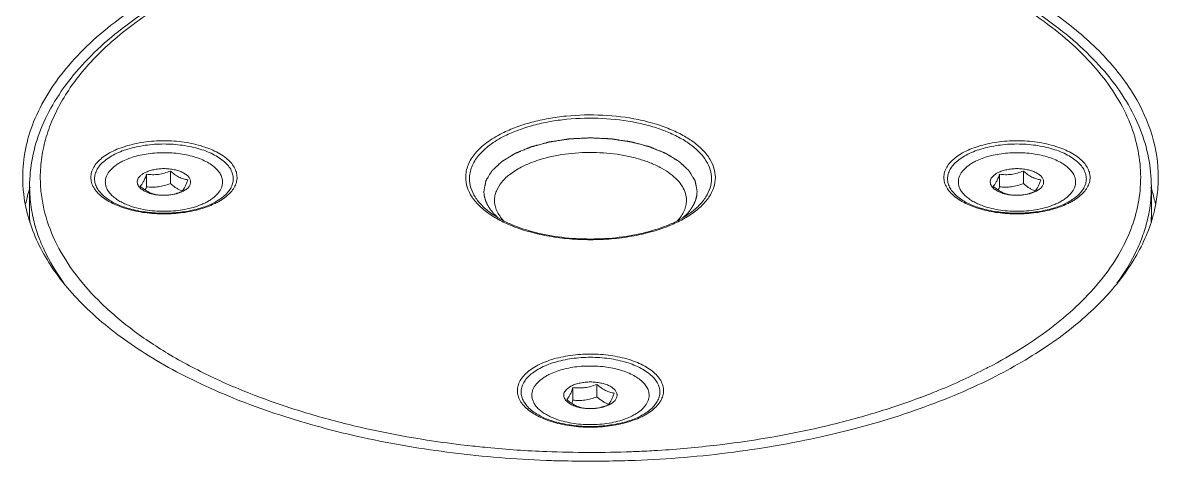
# Model space of a CAD drawing. Header units: millimetres. Extents: x 0 to 9253, y 0 to 2730.
# Drawn here: x 1904.1 to 2010.6, y 2312.2 to 2353.3 of the extents above; entities that cross this region are included whole.
import ezdxf

# ---------------------------------------------------------------- set-up
doc = ezdxf.new("R2010")
doc.units = ezdxf.units.MM
doc.layers.get('0').update_dxf_attribs({"lineweight": 13})

# ---------------------------------------------------------------- blocks, each defined once
blk = doc.blocks.new('A$C73496000')
for p, q in [((-29.5, -1.01), (-29.5, -2.18)), ((-27.26, -0.71), (-27.26, -1.88)), ((-33.17, -3.3), (-33.17, -3.3)), ((-22.55, -3.3), (-22.55, -3.3))]:
    blk.add_line(p, q)
for centre, radius, start, end in [((-27.89, 1.66), 4.64, 262.37, 262.9692), ((-27.89, 1.72), 4.7, 262.969, 263.5057), ((-27.87, 1.91), 4.89, 263.5341, 267.8225), ((-27.86, 1.99), 4.97, 267.8168, 269.1968), ((-27.86, 2), 4.98, 269.1913, 273.3539), ((-27.25, -0.3), 2.58, 293.6648, 296.55), ((-25.31, -0.18), 2.53, 249.5481, 249.753), ((-25.31, -0.18), 2.53, 249.7532, 250.4657), ((-27.01, -1.79), 1.16, 318.1032, 318.6973), ((-30.14, 1.48), 5.8, 237.4381, 240.9419), ((-25.52, 1.38), 5.69, 298.8557, 302.5952)]:
    blk.add_arc(centre, radius, start, end)
for points, knots in [([(-33.27, -3.41), (-33.45, -3.29), (-33.8, -3.04), (-34.22, -2.61), (-34.53, -2.15), (-34.7, -1.67), (-34.74, -1.18), (-34.63, -0.69), (-34.39, -0.21), (-34.02, 0.23), (-33.54, 0.64), (-32.95, 1.02), (-32.26, 1.35), (-31.2, 1.73), (-29.72, 2.05), (-28.49, 2.13), (-27.86, 2.13)], [0, 0, 0, 0, 0.060741, 0.115522, 0.165007, 0.210569, 0.254278, 0.298617, 0.345922, 0.397933, 0.45565, 0.519432, 0.589136, 0.664247, 0.827173, 1, 1, 1, 1]), ([(-33.17, -3.3), (-33.34, -3.19), (-33.63, -2.95), (-33.99, -2.54), (-34.24, -2.11), (-34.37, -1.66), (-34.37, -1.2), (-34.24, -0.75), (-34, -0.31), (-33.64, 0.09), (-33.17, 0.47), (-32.39, 0.95), (-31.2, 1.41), (-29.59, 1.75), (-28.45, 1.83), (-27.86, 1.83)], [0, 0, 0, 0, 0.05874, 0.111788, 0.159975, 0.204822, 0.248462, 0.293292, 0.341448, 0.394456, 0.453152, 0.517791, 0.66362, 0.827059, 1, 1, 1, 1]), ([(-27.86, 2.13), (-27.23, 2.13), (-26, 2.05), (-24.53, 1.73), (-23.47, 1.35), (-22.78, 1.02), (-22.19, 0.64), (-21.7, 0.23), (-21.33, -0.21), (-21.09, -0.69), (-20.99, -1.18), (-21.02, -1.67), (-21.2, -2.15), (-21.5, -2.61), (-21.93, -3.04), (-22.27, -3.29), (-22.46, -3.41)], [0, 0, 0, 0, 0.172833, 0.335756, 0.410866, 0.480569, 0.544349, 0.602064, 0.654073, 0.701376, 0.745714, 0.789424, 0.834986, 0.884474, 0.939256, 1, 1, 1, 1]), ([(-27.86, 1.83), (-27.28, 1.83), (-26.13, 1.75), (-24.53, 1.41), (-23.34, 0.95), (-22.56, 0.47), (-22.09, 0.09), (-21.73, -0.31), (-21.48, -0.75), (-21.35, -1.2), (-21.35, -1.66), (-21.48, -2.11), (-21.73, -2.54), (-22.09, -2.95), (-22.39, -3.19), (-22.55, -3.3)], [0, 0, 0, 0, 0.172947, 0.336385, 0.482211, 0.546848, 0.605542, 0.658548, 0.706702, 0.751531, 0.795171, 0.840019, 0.888207, 0.941257, 1, 1, 1, 1]), ([(-33.36, -1.73), (-33.36, -1.64), (-33.34, -1.46), (-33.26, -1.19), (-33.13, -0.92), (-32.87, -0.57), (-32.52, -0.26), (-32.11, 0.02), (-31.88, 0.15), (-31.75, 0.21)], [0, 0, 0, 0, 0.102118, 0.207106, 0.317503, 0.435314, 0.697705, 0.843973, 1, 1, 1, 1]), ([(-22.36, -1.73), (-22.36, -1.66), (-22.37, -1.53), (-22.43, -1.25), (-22.59, -0.91), (-22.89, -0.53), (-23.3, -0.18), (-23.8, 0.14), (-24.39, 0.41), (-25.05, 0.64), (-25.77, 0.82), (-26.53, 0.95), (-27.33, 1.01), (-28.13, 1.02), (-28.93, 0.98), (-29.71, 0.87), (-30.45, 0.71), (-31.13, 0.49), (-31.55, 0.31), (-31.75, 0.21)], [0, 0, 0, 0, 0.019029, 0.038363, 0.07896, 0.123687, 0.173594, 0.229061, 0.289952, 0.355752, 0.425673, 0.49873, 0.573805, 0.6497, 0.725184, 0.799045, 0.870125, 0.937404, 1, 1, 1, 1]), ([(-30.19, -2.19), (-30.23, -2.14), (-30.3, -2.03), (-30.36, -1.84), (-30.37, -1.66), (-30.32, -1.47), (-30.21, -1.29), (-30.06, -1.13), (-29.86, -0.98), (-29.71, -0.89), (-29.63, -0.85)], [0, 0, 0, 0, 0.119822, 0.23012, 0.336539, 0.44566, 0.563395, 0.693858, 0.839295, 1, 1, 1, 1]), ([(-30.09, -2.13), (-30.04, -2.08), (-29.93, -1.95), (-29.78, -1.7), (-29.63, -1.38), (-29.54, -1.14), (-29.5, -1.01)], [0, 0, 0, 0, 0.172251, 0.394484, 0.674182, 1, 1, 1, 1]), ([(-29.63, -0.85), (-29.51, -0.79), (-29.24, -0.68), (-28.81, -0.57), (-28.35, -0.5), (-27.86, -0.47), (-27.38, -0.5), (-26.91, -0.57), (-26.48, -0.68), (-26.1, -0.83), (-25.79, -1.02), (-25.55, -1.23), (-25.42, -1.44), (-25.37, -1.61), (-25.36, -1.73), (-25.37, -1.86), (-25.42, -2.02), (-25.55, -2.23), (-25.79, -2.45), (-25.99, -2.56), (-26.09, -2.62)], [0, 0, 0, 0, 0.067708, 0.141686, 0.220117, 0.300861, 0.381603, 0.460036, 0.53401, 0.601719, 0.661917, 0.714225, 0.759575, 0.780504, 0.80086, 0.821216, 0.842144, 0.887493, 0.939804, 1, 1, 1, 1]), ([(-29.5, -1.01), (-29.31, -1.03), (-28.94, -1.06), (-28.37, -1.03), (-27.81, -0.91), (-27.45, -0.78), (-27.26, -0.71)], [0, 0, 0, 0, 0.24298, 0.491111, 0.744094, 1, 1, 1, 1]), ([(-27.26, -0.71), (-27.14, -0.82), (-26.88, -1.03), (-26.53, -1.24), (-26.25, -1.37), (-25.98, -1.46), (-25.77, -1.51), (-25.63, -1.53)], [0, 0, 0, 0, 0.276541, 0.536549, 0.659077, 0.776703, 1, 1, 1, 1]), ([(-31.19, -3.92), (-31.35, -3.86), (-31.66, -3.73), (-32.09, -3.5), (-32.47, -3.24), (-32.79, -2.97), (-33.04, -2.68), (-33.22, -2.37), (-33.34, -2.05), (-33.36, -1.84), (-33.36, -1.73)], [0, 0, 0, 0, 0.160213, 0.309991, 0.448756, 0.576423, 0.69356, 0.801536, 0.90263, 1, 1, 1, 1]), ([(-28.46, -2.94), (-28.6, -2.92), (-28.8, -2.88), (-29.07, -2.78), (-29.36, -2.66), (-29.7, -2.44), (-29.96, -2.24), (-30.09, -2.13)], [0, 0, 0, 0, 0.223297, 0.340923, 0.463451, 0.723459, 1, 1, 1, 1]), ([(-29.5, -2.18), (-29.31, -2.2), (-28.94, -2.23), (-28.37, -2.2), (-27.81, -2.07), (-27.45, -1.95), (-27.26, -1.88)], [0, 0, 0, 0, 0.242978, 0.49111, 0.744097, 1, 1, 1, 1]), ([(-27.26, -1.88), (-27.18, -1.95), (-27.01, -2.09), (-26.74, -2.28), (-26.47, -2.44), (-26.28, -2.52), (-26.19, -2.55)], [0, 0, 0, 0, 0.265636, 0.522345, 0.767559, 1, 1, 1, 1]), ([(-25.63, -1.53), (-25.67, -1.64), (-25.75, -1.85), (-25.87, -2.14), (-26, -2.37), (-26.09, -2.5), (-26.14, -2.55)], [0, 0, 0, 0, 0.309873, 0.584886, 0.81492, 1, 1, 1, 1]), ([(-23.97, -3.68), (-23.85, -3.61), (-23.62, -3.49), (-23.2, -3.21), (-22.85, -2.89), (-22.6, -2.54), (-22.46, -2.28), (-22.38, -2.01), (-22.36, -1.82), (-22.36, -1.73)], [0, 0, 0, 0, 0.156027, 0.302295, 0.564686, 0.682497, 0.792894, 0.897882, 1, 1, 1, 1]), ([(-28.51, -2.94), (-28.69, -2.92), (-29.04, -2.85), (-29.45, -2.71), (-29.73, -2.57), (-29.96, -2.42), (-30.11, -2.29), (-30.19, -2.19)], [0, 0, 0, 0, 0.293828, 0.562902, 0.685624, 0.79951, 1, 1, 1, 1]), ([(-29.61, -2.49), (-29.6, -2.47), (-29.56, -2.36), (-29.52, -2.26), (-29.5, -2.18)], [0, 0, 0, 0, 0.241654, 1, 1, 1, 1]), ([(-26.23, -2.64), (-26.41, -2.71), (-26.78, -2.84), (-27.34, -2.96), (-27.91, -2.99), (-28.28, -2.97), (-28.46, -2.94)], [0, 0, 0, 0, 0.255906, 0.508889, 0.75702, 1, 1, 1, 1]), ([(-26.21, -2.67), (-26.31, -2.71), (-26.52, -2.79), (-26.97, -2.91), (-27.33, -2.96), (-27.57, -2.97)], [0, 0, 0, 0, 0.230379, 0.476336, 1, 1, 1, 1]), ([(-26.15, -2.56), (-26.16, -2.57), (-26.18, -2.6), (-26.21, -2.63), (-26.23, -2.64)], [0, 0, 0, 0, 0.261846, 1, 1, 1, 1]), ([(-33.17, -3.3), (-32.86, -3.53), (-32.11, -3.92), (-30.84, -4.34), (-29.4, -4.6), (-28.38, -4.66), (-27.86, -4.66)], [0, 0, 0, 0, 0.208445, 0.451639, 0.719441, 1, 1, 1, 1]), ([(-31.32, -4.26), (-31.47, -4.22), (-32.03, -4.04), (-32.58, -3.8), (-32.96, -3.59)], [0, 0, 0, 0, 0.265035, 1, 1, 1, 1]), ([(-24.54, -3.92), (-24.78, -4.02), (-25.3, -4.18), (-26.12, -4.35), (-26.98, -4.46), (-27.86, -4.49), (-28.75, -4.46), (-29.61, -4.35), (-30.42, -4.18), (-30.94, -4.02), (-31.19, -3.92)], [0, 0, 0, 0, 0.11643, 0.240073, 0.368753, 0.500006, 0.63126, 0.759938, 0.883585, 1, 1, 1, 1]), ([(-27.86, -4.66), (-27.34, -4.66), (-26.33, -4.6), (-24.88, -4.34), (-23.61, -3.92), (-22.87, -3.53), (-22.55, -3.3)], [0, 0, 0, 0, 0.280551, 0.548349, 0.791545, 1, 1, 1, 1]), ([(-23.97, -3.68), (-24.02, -3.7), (-24.2, -3.79), (-24.39, -3.87), (-24.54, -3.92)], [0, 0, 0, 0, 0.242789, 1, 1, 1, 1]), ([(-22.78, -3.6), (-22.9, -3.67), (-23.42, -3.93), (-23.98, -4.13), (-24.41, -4.26)], [0, 0, 0, 0, 0.234823, 1, 1, 1, 1]), ([(-27.86, -4.73), (-28.46, -4.73), (-29.63, -4.65), (-30.77, -4.42), (-31.32, -4.26)], [0, 0, 0, 0, 0.5132, 1, 1, 1, 1]), ([(-24.41, -4.26), (-24.95, -4.42), (-26.1, -4.65), (-27.26, -4.73), (-27.86, -4.73)], [0, 0, 0, 0, 0.486811, 1, 1, 1, 1])]:
    blk.add_open_spline(points, degree=3, knots=knots)

msp = doc.modelspace()

# ---------------------------------------------------------------- linework, layer by layer
for p, q in [((1904.7, 2335.18), (1904.7, 2337.95)), ((2009.9, 2335.18), (2009.9, 2337.95)), ((1904.98, 2335.26), (1904.98, 2335.24)), ((1904.98, 2335.26), (1904.98, 2335.24)), ((1948.03, 2335.41), (1948.03, 2335.41)), ((1966.57, 2335.41), (1966.57, 2335.41)), ((1945.77, 2313.67), (1945.8, 2313.67)), ((1945.77, 2313.67), (1945.8, 2313.67)), ((1968.81, 2313.67), (1968.84, 2313.67)), ((1968.81, 2313.67), (1968.83, 2313.67)), ((1953.18, 2313.1), (1953.2, 2313.1)), ((1953.18, 2313.1), (1953.2, 2313.1)), ((1960.09, 2312.23), (1960.2, 2312.23)), ((1960.09, 2312.23), (1960.2, 2312.23))]:
    msp.add_line(p, q)
for centre, radius, start, end in [((1917.41, 2338.82), 13.36, 179.9988, 185.9865), ((1997.16, 2338.82), 13.39, 354.012, 359.9839), ((1918.78, 2333.32), 14.76, 161.8907, 163.4432), ((1995.83, 2333.33), 14.76, 16.554, 18.1064), ((1918.26, 2333.47), 14.22, 163.4253, 168.4217), ((1996.34, 2333.47), 14.23, 11.5833, 16.5717), ((1918.68, 2339.08), 14.66, 195.5261, 197.5804), ((1918.6, 2335.18), 13.9, 180.0009, 182.4869), ((1917.86, 2335.18), 13.16, 180.0006, 182.3524), ((1953.07, 2343.01), 9.26, 236.4017, 238.5842), ((1961.61, 2342.89), 9.12, 301.4477, 303.6128), ((1996.01, 2335.18), 13.9, 357.4865, 359.9991), ((1996.74, 2335.18), 13.16, 357.6216, 359.9994), ((1995.99, 2339.06), 14.59, 342.4176, 344.4818), ((1955.13, 2347.09), 13.84, 247.6525, 248.3234), ((1959.48, 2347.08), 13.83, 291.6767, 292.3849), ((1971.87, 2364.45), 49.04, 297.4582, 297.6338), ((1949.02, 2378.64), 64.58, 249.4282, 249.6341), ((1965.59, 2378.64), 64.57, 290.3656, 290.5727), ((1957.29, 2417.93), 105.74, 267.7468, 268.4989), ((1957.3, 2416.06), 103.04, 267.7161, 272.1436), ((1957.3, 2418.6), 106.4, 268.5004, 271.502), ((1957.31, 2418.32), 106.13, 271.5596, 272.2495), ((1957.32, 2415.55), 102.53, 272.1449, 272.2962)]:
    msp.add_arc(centre, radius, start, end)
for points, knots in [([(2010.55, 2338.82), (2010.55, 2340.13), (2010.14, 2342.86), (2008.33, 2346.76), (2005.43, 2350.44), (2001.5, 2353.83), (1996.65, 2356.89), (1990.97, 2359.57), (1984.57, 2361.8), (1975.09, 2364.16), (1962.42, 2365.69), (1947.1, 2365.33), (1934.72, 2363.19), (1925.69, 2360.36), (1921.57, 2358.61), (1919.65, 2357.64)], [0, 0, 0, 0, 0.038279, 0.078893, 0.123639, 0.173569, 0.229059, 0.289975, 0.355805, 0.425756, 0.573842, 0.725184, 0.870064, 0.937388, 1, 1, 1, 1]), ([(1904.7, 2337.95), (1904.7, 2338.86), (1904.88, 2340.69), (1905.69, 2343.39), (1907.01, 2346), (1908.81, 2348.51), (1911.07, 2350.89), (1913.76, 2353.13), (1916.85, 2355.21), (1920.33, 2357.13), (1924.15, 2358.86), (1928.28, 2360.39), (1932.69, 2361.71), (1938.95, 2363.19), (1947.18, 2364.42), (1957.3, 2364.92), (1967.42, 2364.42), (1975.65, 2363.19), (1981.92, 2361.71), (1986.32, 2360.39), (1990.46, 2358.86), (1994.28, 2357.13), (1997.75, 2355.21), (2000.85, 2353.13), (2003.54, 2350.89), (2005.8, 2348.51), (2007.6, 2346), (2008.92, 2343.39), (2009.72, 2340.69), (2009.9, 2338.86), (2009.9, 2337.95)], [0, 0, 0, 0, 0.021228, 0.042929, 0.06556, 0.089483, 0.114981, 0.142238, 0.171342, 0.202302, 0.235059, 0.269494, 0.305447, 0.342716, 0.420232, 0.500001, 0.579769, 0.657286, 0.694554, 0.730506, 0.764942, 0.797699, 0.828659, 0.857763, 0.885019, 0.910517, 0.93444, 0.957071, 0.978772, 1, 1, 1, 1]), ([(2008.9, 2338.82), (2008.9, 2339.66), (2008.73, 2341.38), (2007.97, 2343.92), (2006.71, 2346.4), (2004.98, 2348.79), (2002.79, 2351.08), (2000.18, 2353.25), (1997.15, 2355.27), (1993.12, 2357.48), (1987.93, 2359.69), (1981.53, 2361.7), (1974.61, 2363.22), (1967.32, 2364.22), (1959.82, 2364.68), (1952.27, 2364.59), (1944.82, 2363.94), (1937.64, 2362.77), (1930.88, 2361.08), (1924.68, 2358.92), (1919.17, 2356.33), (1914.47, 2353.37), (1911.22, 2350.55), (1909.15, 2348.16), (1907.91, 2346.36), (1906.93, 2344.51), (1906.22, 2342.63), (1905.8, 2340.73), (1905.7, 2339.45), (1905.7, 2338.82)], [0, 0, 0, 0, 0.020339, 0.04125, 0.063239, 0.086706, 0.111927, 0.139067, 0.16819, 0.199281, 0.249399, 0.303258, 0.360168, 0.4193, 0.479734, 0.540496, 0.600602, 0.659093, 0.715072, 0.767752, 0.816502, 0.860908, 0.900864, 0.919271, 0.936722, 0.953341, 0.96929, 0.984767, 1, 1, 1, 1]), ([(1919.65, 2357.64), (1917.34, 2356.49), (1914.09, 2354.56), (1910.35, 2351.47), (1907.45, 2348.43), (1905.31, 2345.05), (1904.23, 2341.47), (1904.05, 2339.69), (1904.05, 2338.82)], [0, 0, 0, 0, 0.302139, 0.438492, 0.56516, 0.79278, 0.897825, 1, 1, 1, 1]), ([(1945.6, 2338.82), (1945.6, 2339.01), (1945.63, 2339.4), (1945.87, 2340.19), (1946.34, 2340.93), (1946.98, 2341.6), (1947.58, 2342.09), (1948.26, 2342.55), (1949.18, 2343.05), (1950.35, 2343.55), (1951.81, 2344.01), (1953.38, 2344.35), (1955.6, 2344.66), (1958.43, 2344.72), (1961.21, 2344.39), (1963.3, 2343.87), (1964.7, 2343.38), (1965.95, 2342.79), (1967.02, 2342.12), (1967.88, 2341.37), (1968.52, 2340.56), (1968.92, 2339.7), (1969.01, 2339.11), (1969.01, 2338.82)], [0, 0, 0, 0, 0.020341, 0.041273, 0.086613, 0.111848, 0.139001, 0.168139, 0.199245, 0.249388, 0.303274, 0.360213, 0.419374, 0.540548, 0.659116, 0.715123, 0.767829, 0.816603, 0.861033, 0.901009, 0.936832, 0.969357, 1, 1, 1, 1]), ([(1945.95, 2338.69), (1945.95, 2338.88), (1945.99, 2339.25), (1946.22, 2340.02), (1946.67, 2340.74), (1947.29, 2341.39), (1947.87, 2341.86), (1948.53, 2342.31), (1949.42, 2342.8), (1950.56, 2343.28), (1951.97, 2343.72), (1953.49, 2344.06), (1955.65, 2344.35), (1958.39, 2344.42), (1961.09, 2344.09), (1963.12, 2343.59), (1964.48, 2343.11), (1965.69, 2342.54), (1966.73, 2341.89), (1967.56, 2341.17), (1968.18, 2340.38), (1968.57, 2339.55), (1968.66, 2338.97), (1968.66, 2338.69)], [0, 0, 0, 0, 0.020342, 0.041274, 0.086613, 0.111848, 0.139001, 0.16814, 0.199245, 0.249389, 0.303275, 0.360213, 0.419375, 0.540548, 0.659116, 0.715123, 0.767829, 0.816603, 0.861033, 0.901009, 0.936832, 0.969357, 1, 1, 1, 1]), ([(1947.3, 2337.52), (1947.31, 2337.56), (1947.33, 2337.64), (1947.35, 2337.76), (1947.37, 2337.88), (1947.39, 2337.98), (1947.41, 2338.06), (1947.42, 2338.12), (1947.43, 2338.18), (1947.45, 2338.25), (1947.45, 2338.3), (1947.46, 2338.34), (1947.47, 2338.37), (1947.47, 2338.4), (1947.48, 2338.42), (1947.48, 2338.44), (1947.49, 2338.46), (1947.49, 2338.47), (1947.49, 2338.47), (1947.49, 2338.48), (1947.49, 2338.48), (1947.49, 2338.49), (1947.49, 2338.49), (1947.49, 2338.49), (1947.5, 2338.49), (1947.5, 2338.5), (1947.5, 2338.5), (1947.51, 2338.51), (1947.51, 2338.52), (1947.52, 2338.53), (1947.53, 2338.55), (1947.55, 2338.58), (1947.56, 2338.6), (1947.58, 2338.63), (1947.6, 2338.67), (1947.63, 2338.72), (1947.67, 2338.78), (1947.72, 2338.86), (1947.77, 2338.95), (1947.83, 2339.05), (1947.88, 2339.13), (1947.92, 2339.19), (1947.95, 2339.24), (1947.97, 2339.28), (1947.99, 2339.31), (1948, 2339.33), (1948.02, 2339.36), (1948.03, 2339.38), (1948.04, 2339.39), (1948.04, 2339.4), (1948.05, 2339.41), (1948.05, 2339.41), (1948.05, 2339.42), (1948.06, 2339.42), (1948.06, 2339.42), (1948.06, 2339.42), (1948.06, 2339.43), (1948.07, 2339.43), (1948.07, 2339.44), (1948.08, 2339.44), (1948.09, 2339.45), (1948.1, 2339.46), (1948.12, 2339.48), (1948.14, 2339.5), (1948.17, 2339.53), (1948.2, 2339.56), (1948.24, 2339.59), (1948.29, 2339.64), (1948.34, 2339.69), (1948.42, 2339.76), (1948.51, 2339.85), (1948.61, 2339.94), (1948.69, 2340.01), (1948.74, 2340.07), (1948.79, 2340.11), (1948.83, 2340.15), (1948.86, 2340.18), (1948.89, 2340.2), (1948.91, 2340.23), (1948.93, 2340.24), (1948.94, 2340.25), (1948.95, 2340.26), (1948.96, 2340.27), (1948.96, 2340.28), (1948.97, 2340.28), (1948.97, 2340.28), (1948.97, 2340.28), (1948.98, 2340.29), (1948.98, 2340.29), (1948.98, 2340.29), (1948.99, 2340.3), (1949, 2340.3), (1949.02, 2340.31), (1949.03, 2340.32), (1949.06, 2340.34), (1949.09, 2340.36), (1949.13, 2340.38), (1949.17, 2340.4), (1949.22, 2340.44), (1949.29, 2340.48), (1949.37, 2340.52), (1949.47, 2340.59), (1949.6, 2340.67), (1949.73, 2340.75), (1949.84, 2340.81), (1949.92, 2340.86), (1949.98, 2340.9), (1950.03, 2340.93), (1950.07, 2340.96), (1950.11, 2340.98), (1950.15, 2341), (1950.17, 2341.02), (1950.19, 2341.03), (1950.2, 2341.03), (1950.21, 2341.04), (1950.22, 2341.05), (1950.23, 2341.05), (1950.23, 2341.05), (1950.23, 2341.05), (1950.23, 2341.05), (1950.24, 2341.06), (1950.24, 2341.06), (1950.25, 2341.06), (1950.27, 2341.07), (1950.28, 2341.07), (1950.3, 2341.08), (1950.33, 2341.09), (1950.37, 2341.11), (1950.42, 2341.13), (1950.47, 2341.15), (1950.53, 2341.17), (1950.61, 2341.21), (1950.7, 2341.25), (1950.83, 2341.3), (1950.99, 2341.36), (1951.14, 2341.43), (1951.27, 2341.48), (1951.36, 2341.52), (1951.44, 2341.55), (1951.5, 2341.57), (1951.55, 2341.59), (1951.6, 2341.61), (1951.64, 2341.63), (1951.67, 2341.64), (1951.69, 2341.65), (1951.7, 2341.66), (1951.72, 2341.66), (1951.73, 2341.67), (1951.73, 2341.67), (1951.74, 2341.67), (1951.74, 2341.67), (1951.74, 2341.67), (1951.75, 2341.67), (1951.75, 2341.68), (1951.77, 2341.68), (1951.78, 2341.68), (1951.8, 2341.69), (1951.82, 2341.69), (1951.86, 2341.7), (1951.9, 2341.71), (1951.95, 2341.73), (1952.01, 2341.74), (1952.08, 2341.76), (1952.17, 2341.79), (1952.28, 2341.82), (1952.42, 2341.85), (1952.6, 2341.9), (1952.78, 2341.95), (1952.92, 2341.99), (1953.03, 2342.02), (1953.12, 2342.04), (1953.19, 2342.06), (1953.24, 2342.08), (1953.3, 2342.09), (1953.34, 2342.1), (1953.38, 2342.11), (1953.4, 2342.12), (1953.42, 2342.12), (1953.43, 2342.13), (1953.44, 2342.13), (1953.45, 2342.13), (1953.46, 2342.13), (1953.46, 2342.13), (1953.46, 2342.13), (1953.47, 2342.13), (1953.48, 2342.14), (1953.49, 2342.14), (1953.5, 2342.14), (1953.52, 2342.14), (1953.55, 2342.15), (1953.59, 2342.15), (1953.63, 2342.16), (1953.69, 2342.17), (1953.75, 2342.18), (1953.83, 2342.19), (1953.93, 2342.2), (1954.04, 2342.22), (1954.2, 2342.25), (1954.39, 2342.28), (1954.59, 2342.31), (1954.74, 2342.33), (1954.86, 2342.35), (1954.96, 2342.36), (1955.03, 2342.37), (1955.09, 2342.38), (1955.15, 2342.39), (1955.2, 2342.4), (1955.24, 2342.4), (1955.26, 2342.41), (1955.28, 2342.41), (1955.3, 2342.41), (1955.31, 2342.42), (1955.32, 2342.42), (1955.33, 2342.42), (1955.33, 2342.42), (1955.34, 2342.42), (1955.36, 2342.42), (1955.37, 2342.42), (1955.39, 2342.42), (1955.42, 2342.42), (1955.46, 2342.42), (1955.51, 2342.43), (1955.57, 2342.43), (1955.63, 2342.43), (1955.72, 2342.44), (1955.82, 2342.44), (1955.94, 2342.45), (1956.11, 2342.46), (1956.31, 2342.47), (1956.52, 2342.48), (1956.68, 2342.49), (1956.81, 2342.49), (1956.93, 2342.5), (1957.03, 2342.5), (1957.12, 2342.51), (1957.17, 2342.51), (1957.21, 2342.51), (1957.24, 2342.51), (1957.27, 2342.51), (1957.28, 2342.52), (1957.29, 2342.52), (1957.3, 2342.52), (1957.31, 2342.52), (1957.32, 2342.52), (1957.34, 2342.51), (1957.36, 2342.51), (1957.39, 2342.51), (1957.43, 2342.51), (1957.48, 2342.51), (1957.57, 2342.5), (1957.67, 2342.5), (1957.79, 2342.49), (1957.91, 2342.49), (1958.07, 2342.48), (1958.27, 2342.47), (1958.48, 2342.46), (1958.64, 2342.45), (1958.76, 2342.45), (1958.86, 2342.44), (1958.94, 2342.44), (1959, 2342.43), (1959.06, 2342.43), (1959.11, 2342.43), (1959.15, 2342.43), (1959.18, 2342.42), (1959.21, 2342.42), (1959.23, 2342.42), (1959.24, 2342.42), (1959.24, 2342.42), (1959.25, 2342.42), (1959.26, 2342.42), (1959.28, 2342.42), (1959.3, 2342.41), (1959.33, 2342.41), (1959.37, 2342.4), (1959.42, 2342.4), (1959.48, 2342.39), (1959.54, 2342.38), (1959.61, 2342.37), (1959.71, 2342.35), (1959.83, 2342.33), (1959.98, 2342.31), (1960.18, 2342.28), (1960.37, 2342.25), (1960.53, 2342.23), (1960.65, 2342.21), (1960.74, 2342.2), (1960.82, 2342.18), (1960.88, 2342.17), (1960.94, 2342.17), (1960.99, 2342.16), (1961.03, 2342.15), (1961.05, 2342.15), (1961.07, 2342.15), (1961.08, 2342.14), (1961.1, 2342.14), (1961.1, 2342.14), (1961.11, 2342.14), (1961.11, 2342.14), (1961.12, 2342.14), (1961.12, 2342.14), (1961.13, 2342.14), (1961.14, 2342.13), (1961.15, 2342.13), (1961.17, 2342.12), (1961.19, 2342.12), (1961.23, 2342.11), (1961.27, 2342.1), (1961.33, 2342.08), (1961.38, 2342.07), (1961.45, 2342.05), (1961.54, 2342.02), (1961.65, 2342), (1961.8, 2341.96), (1961.97, 2341.91), (1962.15, 2341.86), (1962.3, 2341.82), (1962.41, 2341.8), (1962.5, 2341.77), (1962.57, 2341.75), (1962.62, 2341.74), (1962.67, 2341.72), (1962.72, 2341.71), (1962.76, 2341.7), (1962.78, 2341.7), (1962.8, 2341.69), (1962.81, 2341.69), (1962.82, 2341.69), (1962.83, 2341.68), (1962.83, 2341.68), (1962.84, 2341.68), (1962.84, 2341.68), (1962.84, 2341.68), (1962.85, 2341.68), (1962.86, 2341.67), (1962.87, 2341.67), (1962.89, 2341.66), (1962.91, 2341.65), (1962.94, 2341.64), (1962.98, 2341.62), (1963.03, 2341.6), (1963.08, 2341.58), (1963.14, 2341.56), (1963.22, 2341.52), (1963.32, 2341.48), (1963.44, 2341.43), (1963.6, 2341.37), (1963.76, 2341.3), (1963.89, 2341.25), (1963.99, 2341.21), (1964.07, 2341.18), (1964.13, 2341.15), (1964.18, 2341.13), (1964.23, 2341.11), (1964.27, 2341.09), (1964.3, 2341.08), (1964.32, 2341.07), (1964.34, 2341.07), (1964.35, 2341.06), (1964.36, 2341.06), (1964.37, 2341.06), (1964.37, 2341.05), (1964.37, 2341.05), (1964.38, 2341.05), (1964.38, 2341.05), (1964.38, 2341.05), (1964.39, 2341.04), (1964.4, 2341.03), (1964.42, 2341.03), (1964.43, 2341.02), (1964.46, 2341), (1964.49, 2340.98), (1964.53, 2340.96), (1964.57, 2340.93), (1964.62, 2340.9), (1964.68, 2340.86), (1964.76, 2340.82), (1964.86, 2340.75), (1964.99, 2340.68), (1965.12, 2340.6), (1965.22, 2340.53), (1965.3, 2340.49), (1965.37, 2340.45), (1965.42, 2340.42), (1965.46, 2340.39), (1965.5, 2340.37), (1965.53, 2340.35), (1965.55, 2340.33), (1965.57, 2340.32), (1965.58, 2340.32), (1965.59, 2340.31), (1965.6, 2340.31), (1965.61, 2340.3), (1965.61, 2340.3), (1965.61, 2340.3), (1965.61, 2340.3), (1965.62, 2340.29), (1965.62, 2340.29), (1965.63, 2340.28), (1965.63, 2340.28), (1965.64, 2340.27), (1965.66, 2340.26), (1965.67, 2340.24), (1965.7, 2340.22), (1965.73, 2340.19), (1965.76, 2340.16), (1965.79, 2340.13), (1965.84, 2340.08), (1965.9, 2340.03), (1965.98, 2339.96), (1966.07, 2339.87), (1966.17, 2339.78), (1966.25, 2339.71), (1966.3, 2339.65), (1966.35, 2339.61), (1966.39, 2339.57), (1966.42, 2339.55), (1966.45, 2339.52), (1966.47, 2339.5), (1966.49, 2339.48), (1966.5, 2339.47), (1966.51, 2339.46), (1966.52, 2339.45), (1966.53, 2339.45), (1966.53, 2339.44), (1966.53, 2339.44), (1966.53, 2339.44), (1966.54, 2339.44), (1966.54, 2339.43), (1966.54, 2339.43), (1966.54, 2339.42), (1966.55, 2339.42), (1966.55, 2339.41), (1966.56, 2339.39), (1966.57, 2339.38), (1966.59, 2339.35), (1966.61, 2339.32), (1966.62, 2339.29), (1966.65, 2339.25), (1966.68, 2339.2), (1966.71, 2339.15), (1966.76, 2339.07), (1966.82, 2338.97), (1966.88, 2338.87), (1966.93, 2338.8), (1966.96, 2338.74), (1966.99, 2338.69), (1967.02, 2338.65), (1967.03, 2338.62), (1967.05, 2338.59), (1967.07, 2338.57), (1967.08, 2338.55), (1967.09, 2338.54), (1967.09, 2338.53), (1967.1, 2338.52), (1967.1, 2338.51), (1967.1, 2338.51), (1967.1, 2338.51), (1967.11, 2338.51), (1967.11, 2338.5), (1967.11, 2338.5), (1967.11, 2338.5), (1967.11, 2338.49), (1967.11, 2338.48), (1967.11, 2338.47), (1967.11, 2338.46), (1967.12, 2338.44), (1967.12, 2338.41), (1967.13, 2338.38), (1967.14, 2338.35), (1967.14, 2338.31), (1967.15, 2338.26), (1967.17, 2338.2), (1967.18, 2338.13), (1967.19, 2338.07), (1967.21, 2337.99), (1967.23, 2337.89), (1967.25, 2337.76), (1967.28, 2337.64), (1967.29, 2337.56), (1967.3, 2337.52)], [0, 0, 0, 0, 0.007812, 0.015625, 0.023438, 0.03125, 0.035156, 0.039062, 0.042969, 0.046875, 0.050781, 0.052734, 0.054688, 0.056641, 0.058594, 0.05957, 0.060547, 0.061035, 0.061523, 0.062012, 0.062256, 0.062378, 0.0625, 0.062622, 0.062744, 0.062988, 0.063477, 0.063965, 0.064453, 0.06543, 0.066406, 0.068359, 0.070312, 0.072266, 0.074219, 0.078125, 0.082031, 0.085938, 0.09375, 0.101562, 0.105469, 0.109375, 0.113281, 0.115234, 0.117188, 0.119141, 0.121094, 0.12207, 0.123047, 0.123535, 0.124023, 0.124512, 0.124756, 0.124878, 0.125, 0.125122, 0.125244, 0.125488, 0.125977, 0.126465, 0.126953, 0.12793, 0.128906, 0.130859, 0.132812, 0.134766, 0.136719, 0.140625, 0.144531, 0.148438, 0.15625, 0.164062, 0.167969, 0.171875, 0.175781, 0.177734, 0.179688, 0.181641, 0.183594, 0.18457, 0.185547, 0.186035, 0.186523, 0.187012, 0.187256, 0.187378, 0.1875, 0.187622, 0.187744, 0.187988, 0.188477, 0.188965, 0.189453, 0.19043, 0.191406, 0.193359, 0.195312, 0.197266, 0.199219, 0.203125, 0.207031, 0.210938, 0.21875, 0.226562, 0.230469, 0.234375, 0.238281, 0.240234, 0.242188, 0.244141, 0.246094, 0.24707, 0.248047, 0.248535, 0.249023, 0.249512, 0.249756, 0.249878, 0.25, 0.250122, 0.250244, 0.250488, 0.250977, 0.251465, 0.251953, 0.25293, 0.253906, 0.255859, 0.257812, 0.259766, 0.261719, 0.265625, 0.269531, 0.273438, 0.28125, 0.289062, 0.292969, 0.296875, 0.300781, 0.302734, 0.304688, 0.306641, 0.308594, 0.30957, 0.310547, 0.311035, 0.311523, 0.312012, 0.312256, 0.312378, 0.3125, 0.312622, 0.312744, 0.312988, 0.313477, 0.313965, 0.314453, 0.31543, 0.316406, 0.318359, 0.320312, 0.322266, 0.324219, 0.328125, 0.332031, 0.335938, 0.34375, 0.351562, 0.355469, 0.359375, 0.363281, 0.365234, 0.367188, 0.369141, 0.371094, 0.37207, 0.373047, 0.373535, 0.374023, 0.374512, 0.374756, 0.374878, 0.375, 0.375122, 0.375244, 0.375488, 0.375977, 0.376465, 0.376953, 0.37793, 0.378906, 0.380859, 0.382812, 0.384766, 0.386719, 0.390625, 0.394531, 0.398438, 0.40625, 0.414062, 0.417969, 0.421875, 0.425781, 0.427734, 0.429688, 0.431641, 0.433594, 0.43457, 0.435547, 0.436035, 0.436523, 0.437012, 0.437256, 0.4375, 0.437744, 0.437988, 0.438477, 0.438965, 0.439453, 0.44043, 0.441406, 0.443359, 0.445312, 0.447266, 0.449219, 0.453125, 0.457031, 0.460938, 0.46875, 0.476562, 0.480469, 0.484375, 0.488281, 0.492188, 0.494141, 0.496094, 0.49707, 0.498047, 0.499023, 0.499512, 0.499756, 0.5, 0.500244, 0.500488, 0.500977, 0.501953, 0.50293, 0.503906, 0.505859, 0.507812, 0.511719, 0.515625, 0.519531, 0.523438, 0.53125, 0.539062, 0.542969, 0.546875, 0.550781, 0.552734, 0.554688, 0.556641, 0.558594, 0.55957, 0.560547, 0.561523, 0.562012, 0.562256, 0.5625, 0.562744, 0.562988, 0.563477, 0.564453, 0.56543, 0.566406, 0.568359, 0.570312, 0.572266, 0.574219, 0.578125, 0.582031, 0.585938, 0.59375, 0.601562, 0.605469, 0.609375, 0.613281, 0.615234, 0.617188, 0.619141, 0.621094, 0.62207, 0.623047, 0.623535, 0.624023, 0.624512, 0.624756, 0.624878, 0.625, 0.625122, 0.625244, 0.625488, 0.625977, 0.626465, 0.626953, 0.62793, 0.628906, 0.630859, 0.632812, 0.634766, 0.636719, 0.640625, 0.644531, 0.648438, 0.65625, 0.664062, 0.667969, 0.671875, 0.675781, 0.677734, 0.679688, 0.681641, 0.683594, 0.68457, 0.685547, 0.686035, 0.686523, 0.687012, 0.687256, 0.687378, 0.6875, 0.687622, 0.687744, 0.687988, 0.688477, 0.688965, 0.689453, 0.69043, 0.691406, 0.693359, 0.695312, 0.697266, 0.699219, 0.703125, 0.707031, 0.710938, 0.71875, 0.726562, 0.730469, 0.734375, 0.738281, 0.740234, 0.742188, 0.744141, 0.746094, 0.74707, 0.748047, 0.748535, 0.749023, 0.749512, 0.749756, 0.749878, 0.75, 0.750122, 0.750244, 0.750488, 0.750977, 0.751465, 0.751953, 0.75293, 0.753906, 0.755859, 0.757812, 0.759766, 0.761719, 0.765625, 0.769531, 0.773438, 0.78125, 0.789062, 0.792969, 0.796875, 0.800781, 0.802734, 0.804688, 0.806641, 0.808594, 0.80957, 0.810547, 0.811035, 0.811523, 0.812012, 0.812256, 0.812378, 0.8125, 0.812622, 0.812744, 0.812988, 0.813477, 0.813965, 0.814453, 0.81543, 0.816406, 0.818359, 0.820312, 0.822266, 0.824219, 0.828125, 0.832031, 0.835938, 0.84375, 0.851562, 0.855469, 0.859375, 0.863281, 0.865234, 0.867188, 0.869141, 0.871094, 0.87207, 0.873047, 0.873535, 0.874023, 0.874512, 0.874756, 0.874878, 0.875, 0.875122, 0.875244, 0.875488, 0.875977, 0.876465, 0.876953, 0.87793, 0.878906, 0.880859, 0.882812, 0.884766, 0.886719, 0.890625, 0.894531, 0.898438, 0.90625, 0.914062, 0.917969, 0.921875, 0.925781, 0.927734, 0.929688, 0.931641, 0.933594, 0.93457, 0.935547, 0.936035, 0.936523, 0.937012, 0.937256, 0.937378, 0.9375, 0.937622, 0.937744, 0.937988, 0.938477, 0.938965, 0.939453, 0.94043, 0.941406, 0.943359, 0.945312, 0.947266, 0.949219, 0.953125, 0.957031, 0.960938, 0.964844, 0.96875, 0.976562, 0.984375, 0.992188, 1, 1, 1, 1]), ([(1948.3, 2336.65), (1948.3, 2336.8), (1948.33, 2337.1), (1948.51, 2337.7), (1948.98, 2338.44), (1949.84, 2339.22), (1950.86, 2339.82), (1951.96, 2340.29), (1953.49, 2340.77), (1955.58, 2341.13), (1958.17, 2341.19), (1960.31, 2340.93), (1961.91, 2340.53), (1962.99, 2340.16), (1963.95, 2339.71), (1964.77, 2339.19), (1965.44, 2338.61), (1965.93, 2337.99), (1966.23, 2337.33), (1966.3, 2336.87), (1966.3, 2336.65)], [0, 0, 0, 0, 0.020351, 0.041289, 0.086633, 0.138945, 0.199144, 0.2493, 0.303199, 0.419233, 0.540437, 0.659033, 0.715053, 0.767773, 0.816559, 0.861, 0.900987, 0.936818, 0.969345, 1, 1, 1, 1]), ([(1905.7, 2338.82), (1905.7, 2338.32), (1905.76, 2337.31), (1906.11, 2335.3), (1907.01, 2332.78), (1908.76, 2329.89), (1911.16, 2327.14), (1914.16, 2324.56), (1917.73, 2322.17), (1921.83, 2320), (1924.78, 2318.76), (1926.33, 2318.18)], [0, 0, 0, 0, 0.04842, 0.097324, 0.19825, 0.306123, 0.423231, 0.55093, 0.689775, 0.839669, 1, 1, 1, 1]), ([(1947.94, 2335.3), (1947.59, 2335.54), (1946.95, 2336.03), (1946.18, 2336.9), (1945.71, 2337.84), (1945.6, 2338.5), (1945.6, 2338.82)], [0, 0, 0, 0, 0.292229, 0.551402, 0.783545, 1, 1, 1, 1]), ([(1969.01, 2338.82), (1969.01, 2338.5), (1968.9, 2337.84), (1968.42, 2336.9), (1967.66, 2336.03), (1967.02, 2335.54), (1966.66, 2335.3)], [0, 0, 0, 0, 0.216452, 0.448594, 0.707768, 1, 1, 1, 1]), ([(1994.62, 2321), (1995.72, 2321.57), (1997.8, 2322.77), (2000.67, 2324.76), (2003.14, 2326.89), (2005.21, 2329.12), (2006.84, 2331.45), (2008.02, 2333.86), (2008.74, 2336.32), (2008.9, 2337.99), (2008.9, 2338.82)], [0, 0, 0, 0, 0.155169, 0.300626, 0.436363, 0.562762, 0.680671, 0.791468, 0.8971, 1, 1, 1, 1]), ([(1904.7, 2337.95), (1904.7, 2337.73), (1904.73, 2336.82), (1904.84, 2335.92), (1904.98, 2335.26)], [0, 0, 0, 0, 0.248935, 1, 1, 1, 1]), ([(1948.03, 2335.41), (1947.71, 2335.64), (1947.14, 2336.11), (1946.47, 2336.92), (1946.05, 2337.79), (1945.95, 2338.4), (1945.95, 2338.69)], [0, 0, 0, 0, 0.28984, 0.548269, 0.781408, 1, 1, 1, 1]), ([(1968.66, 2338.69), (1968.66, 2338.4), (1968.56, 2337.79), (1968.14, 2336.92), (1967.46, 2336.11), (1966.89, 2335.64), (1966.57, 2335.41)], [0, 0, 0, 0, 0.218589, 0.451726, 0.710156, 1, 1, 1, 1]), ([(2009.62, 2335.23), (2009.67, 2335.46), (2009.83, 2336.35), (2009.9, 2337.27), (2009.9, 2337.95)], [0, 0, 0, 0, 0.251897, 1, 1, 1, 1]), ([(1904.13, 2337.42), (1904.15, 2337.23), (1904.24, 2336.47), (1904.4, 2335.71), (1904.56, 2335.15)], [0, 0, 0, 0, 0.248051, 1, 1, 1, 1]), ([(1948.64, 2335.02), (1948.59, 2335.07), (1948.51, 2335.14), (1948.43, 2335.22), (1948.38, 2335.27), (1948.34, 2335.3), (1948.31, 2335.33), (1948.29, 2335.35), (1948.28, 2335.37), (1948.26, 2335.38), (1948.26, 2335.39), (1948.25, 2335.39), (1948.24, 2335.4), (1948.24, 2335.41), (1948.22, 2335.43), (1948.2, 2335.45), (1948.17, 2335.48), (1948.13, 2335.53), (1948.08, 2335.6), (1948.03, 2335.66), (1947.99, 2335.7), (1947.97, 2335.73), (1947.95, 2335.75), (1947.94, 2335.77), (1947.93, 2335.78), (1947.92, 2335.79), (1947.92, 2335.79), (1947.91, 2335.8), (1947.91, 2335.8), (1947.91, 2335.8), (1947.9, 2335.81), (1947.89, 2335.83), (1947.88, 2335.84), (1947.87, 2335.87), (1947.85, 2335.9), (1947.82, 2335.94), (1947.8, 2335.98), (1947.77, 2336.02), (1947.75, 2336.06), (1947.72, 2336.1), (1947.7, 2336.13), (1947.69, 2336.15), (1947.68, 2336.17), (1947.67, 2336.18), (1947.66, 2336.19), (1947.66, 2336.2), (1947.65, 2336.21), (1947.65, 2336.21), (1947.65, 2336.22), (1947.64, 2336.22), (1947.64, 2336.23), (1947.64, 2336.24), (1947.63, 2336.26), (1947.62, 2336.27), (1947.61, 2336.3), (1947.59, 2336.33), (1947.58, 2336.37), (1947.56, 2336.41), (1947.54, 2336.45), (1947.52, 2336.49), (1947.51, 2336.53), (1947.49, 2336.56), (1947.48, 2336.59), (1947.47, 2336.61), (1947.47, 2336.62), (1947.46, 2336.63), (1947.46, 2336.64), (1947.46, 2336.64), (1947.46, 2336.64), (1947.46, 2336.65), (1947.45, 2336.66), (1947.45, 2336.67), (1947.44, 2336.69), (1947.44, 2336.71), (1947.43, 2336.74), (1947.42, 2336.79), (1947.4, 2336.85), (1947.38, 2336.92), (1947.37, 2336.97), (1947.36, 2337), (1947.36, 2337.02), (1947.35, 2337.04), (1947.35, 2337.05), (1947.34, 2337.06), (1947.34, 2337.07), (1947.34, 2337.07), (1947.34, 2337.07), (1947.34, 2337.08), (1947.34, 2337.09), (1947.34, 2337.1), (1947.34, 2337.12), (1947.34, 2337.15), (1947.33, 2337.18), (1947.33, 2337.22), (1947.32, 2337.28), (1947.31, 2337.38), (1947.31, 2337.46), (1947.3, 2337.52)], [0, 0, 0, 0, 0.0625, 0.09375, 0.109375, 0.125, 0.140625, 0.148438, 0.15625, 0.160156, 0.164062, 0.166016, 0.167969, 0.171875, 0.179688, 0.1875, 0.203125, 0.21875, 0.25, 0.28125, 0.296875, 0.304688, 0.3125, 0.320312, 0.328125, 0.330078, 0.332031, 0.333008, 0.333984, 0.335938, 0.339844, 0.34375, 0.351562, 0.359375, 0.375, 0.390625, 0.40625, 0.421875, 0.4375, 0.453125, 0.46875, 0.476562, 0.484375, 0.488281, 0.492188, 0.496094, 0.498047, 0.5, 0.501953, 0.503906, 0.507812, 0.511719, 0.515625, 0.523438, 0.53125, 0.546875, 0.5625, 0.578125, 0.59375, 0.609375, 0.625, 0.640625, 0.648438, 0.65625, 0.660156, 0.664062, 0.666016, 0.666992, 0.667969, 0.669922, 0.671875, 0.679688, 0.6875, 0.695312, 0.703125, 0.71875, 0.75, 0.78125, 0.796875, 0.804688, 0.8125, 0.820312, 0.828125, 0.830078, 0.832031, 0.833008, 0.833984, 0.835938, 0.839844, 0.84375, 0.851562, 0.859375, 0.875, 0.890625, 0.90625, 0.9375, 1, 1, 1, 1]), ([(1949.15, 2334.74), (1949.02, 2334.88), (1948.78, 2335.18), (1948.51, 2335.66), (1948.34, 2336.15), (1948.3, 2336.49), (1948.3, 2336.65)], [0, 0, 0, 0, 0.274571, 0.529056, 0.768627, 1, 1, 1, 1]), ([(1966.3, 2336.65), (1966.3, 2336.49), (1966.26, 2336.15), (1966.1, 2335.66), (1965.83, 2335.18), (1965.59, 2334.89), (1965.45, 2334.74)], [0, 0, 0, 0, 0.231376, 0.470951, 0.725444, 1, 1, 1, 1]), ([(1967.3, 2337.52), (1967.3, 2337.46), (1967.29, 2337.39), (1967.28, 2337.29), (1967.28, 2337.24), (1967.28, 2337.2), (1967.27, 2337.17), (1967.27, 2337.14), (1967.27, 2337.13), (1967.27, 2337.11), (1967.27, 2337.11), (1967.27, 2337.1), (1967.27, 2337.1), (1967.27, 2337.09), (1967.27, 2337.09), (1967.26, 2337.08), (1967.26, 2337.06), (1967.25, 2337.04), (1967.25, 2337.02), (1967.24, 2337), (1967.23, 2336.95), (1967.21, 2336.88), (1967.19, 2336.81), (1967.18, 2336.77), (1967.18, 2336.74), (1967.17, 2336.72), (1967.16, 2336.7), (1967.16, 2336.68), (1967.16, 2336.67), (1967.16, 2336.67), (1967.16, 2336.67), (1967.16, 2336.66), (1967.15, 2336.66), (1967.15, 2336.65), (1967.14, 2336.64), (1967.14, 2336.62), (1967.12, 2336.59), (1967.11, 2336.56), (1967.09, 2336.52), (1967.08, 2336.48), (1967.06, 2336.44), (1967.04, 2336.4), (1967.02, 2336.36), (1967.01, 2336.33), (1967, 2336.3), (1966.99, 2336.28), (1966.98, 2336.27), (1966.98, 2336.26), (1966.98, 2336.25), (1966.97, 2336.24), (1966.97, 2336.24), (1966.97, 2336.23), (1966.96, 2336.23), (1966.96, 2336.22), (1966.95, 2336.21), (1966.94, 2336.2), (1966.93, 2336.18), (1966.92, 2336.15), (1966.9, 2336.12), (1966.87, 2336.08), (1966.85, 2336.04), (1966.82, 2336.01), (1966.8, 2335.97), (1966.78, 2335.93), (1966.76, 2335.89), (1966.74, 2335.87), (1966.73, 2335.85), (1966.72, 2335.84), (1966.72, 2335.83), (1966.71, 2335.83), (1966.71, 2335.82), (1966.71, 2335.82), (1966.7, 2335.82), (1966.7, 2335.81), (1966.69, 2335.79), (1966.67, 2335.77), (1966.65, 2335.75), (1966.63, 2335.73), (1966.6, 2335.68), (1966.55, 2335.62), (1966.49, 2335.56), (1966.46, 2335.51), (1966.44, 2335.49), (1966.42, 2335.47), (1966.41, 2335.45), (1966.39, 2335.44), (1966.39, 2335.43), (1966.38, 2335.42), (1966.38, 2335.42), (1966.38, 2335.42), (1966.37, 2335.41), (1966.36, 2335.4), (1966.35, 2335.39), (1966.33, 2335.38), (1966.31, 2335.35), (1966.28, 2335.32), (1966.24, 2335.28), (1966.19, 2335.23), (1966.1, 2335.15), (1966.02, 2335.07), (1965.97, 2335.02)], [0, 0, 0, 0, 0.0625, 0.09375, 0.109375, 0.125, 0.140625, 0.148438, 0.15625, 0.160156, 0.164062, 0.166016, 0.166992, 0.167969, 0.169922, 0.171875, 0.179688, 0.1875, 0.195312, 0.203125, 0.21875, 0.25, 0.28125, 0.296875, 0.304688, 0.3125, 0.320312, 0.328125, 0.330078, 0.332031, 0.333008, 0.333984, 0.335938, 0.339844, 0.34375, 0.351562, 0.359375, 0.375, 0.390625, 0.40625, 0.421875, 0.4375, 0.453125, 0.46875, 0.476562, 0.484375, 0.488281, 0.492188, 0.496094, 0.498047, 0.5, 0.501953, 0.503906, 0.507812, 0.511719, 0.515625, 0.523438, 0.53125, 0.546875, 0.5625, 0.578125, 0.59375, 0.609375, 0.625, 0.640625, 0.648438, 0.65625, 0.660156, 0.664062, 0.666016, 0.666992, 0.667969, 0.669922, 0.671875, 0.679688, 0.6875, 0.695312, 0.703125, 0.71875, 0.75, 0.78125, 0.796875, 0.804688, 0.8125, 0.820312, 0.828125, 0.830078, 0.832031, 0.833008, 0.833984, 0.835938, 0.839844, 0.84375, 0.851562, 0.859375, 0.875, 0.890625, 0.90625, 0.9375, 1, 1, 1, 1]), ([(2010.05, 2335.15), (2010.1, 2335.34), (2010.29, 2336.09), (2010.42, 2336.85), (2010.48, 2337.42)], [0, 0, 0, 0, 0.25248, 1, 1, 1, 1]), ([(1904.71, 2334.65), (1905.19, 2333.12), (1906.75, 2330.05), (1910.39, 2325.96), (1915.28, 2322.26), (1921.3, 2319.03), (1928.3, 2316.34), (1936.08, 2314.26), (1944.44, 2312.85), (1950.2, 2312.39), (1953.13, 2312.27)], [0, 0, 0, 0, 0.085705, 0.181795, 0.290584, 0.412494, 0.546586, 0.690968, 0.843098, 1, 1, 1, 1]), ([(1904.98, 2335.24), (1905.09, 2334.7), (1905.39, 2333.6), (1906.26, 2331.42), (1907.2, 2329.87), (1907.92, 2328.9)], [0, 0, 0, 0, 0.23805, 0.482832, 1, 1, 1, 1]), ([(1948.03, 2335.41), (1948.3, 2335.22), (1948.88, 2334.86), (1950.2, 2334.22), (1952.12, 2333.59), (1954.63, 2333.13), (1957.3, 2332.98), (1959.97, 2333.13), (1962.49, 2333.59), (1964.4, 2334.22), (1965.73, 2334.86), (1966.31, 2335.22), (1966.57, 2335.41)], [0, 0, 0, 0, 0.050472, 0.105448, 0.227071, 0.360464, 0.499995, 0.639527, 0.772921, 0.894548, 0.949525, 1, 1, 1, 1]), ([(1949.87, 2334.29), (1949.72, 2334.35), (1949.16, 2334.59), (1948.62, 2334.88), (1948.24, 2335.11)], [0, 0, 0, 0, 0.261066, 1, 1, 1, 1]), ([(1966.37, 2335.11), (1966.25, 2335.04), (1965.72, 2334.73), (1965.17, 2334.47), (1964.75, 2334.3)], [0, 0, 0, 0, 0.238905, 1, 1, 1, 1]), ([(1994.96, 2319.99), (1996.83, 2320.93), (2000.29, 2322.92), (2004.72, 2326.46), (2008.01, 2330.33), (2009.44, 2333.22), (2009.9, 2334.65)], [0, 0, 0, 0, 0.293203, 0.556086, 0.789816, 1, 1, 1, 1]), ([(2006.68, 2328.89), (2007.4, 2329.86), (2008.34, 2331.41), (2009.21, 2333.59), (2009.51, 2334.69), (2009.62, 2335.23)], [0, 0, 0, 0, 0.517186, 0.761966, 1, 1, 1, 1]), ([(1964.59, 2334.23), (1964.05, 2334.02), (1962.92, 2333.65), (1961.14, 2333.26), (1959.25, 2333.02), (1957.3, 2332.94), (1955.36, 2333.02), (1953.47, 2333.26), (1951.68, 2333.65), (1950.55, 2334.02), (1950.02, 2334.23)], [0, 0, 0, 0, 0.115826, 0.239371, 0.368303, 0.5, 0.631696, 0.760629, 0.884174, 1, 1, 1, 1]), ([(1988.28, 2318.18), (1988.83, 2318.39), (1990.93, 2319.21), (1993, 2320.15), (1994.48, 2320.93)], [0, 0, 0, 0, 0.258322, 1, 1, 1, 1]), ([(1961.48, 2312.27), (1964.57, 2312.39), (1970.66, 2312.9), (1979.46, 2314.46), (1987.59, 2316.75), (1992.63, 2318.82), (1994.96, 2319.99)], [0, 0, 0, 0, 0.268925, 0.528833, 0.774141, 1, 1, 1, 1]), ([(1926.54, 2318.1), (1928, 2317.56), (1931.03, 2316.56), (1937.41, 2314.89), (1942.38, 2314.06), (1945.77, 2313.67)], [0, 0, 0, 0, 0.236483, 0.483168, 1, 1, 1, 1]), ([(1968.84, 2313.67), (1972.22, 2314.06), (1977.2, 2314.89), (1983.57, 2316.56), (1986.6, 2317.56), (1988.06, 2318.1)], [0, 0, 0, 0, 0.516832, 0.763517, 1, 1, 1, 1]), ([(1945.8, 2313.67), (1946.4, 2313.6), (1948.86, 2313.34), (1951.32, 2313.17), (1953.18, 2313.1)], [0, 0, 0, 0, 0.248344, 1, 1, 1, 1]), ([(1961.43, 2313.1), (1962.05, 2313.12), (1964.51, 2313.24), (1966.97, 2313.46), (1968.81, 2313.67)], [0, 0, 0, 0, 0.251455, 1, 1, 1, 1])]:
    msp.add_open_spline(points, degree=3, knots=knots)

# ---------------------------------------------------------------- block references
for p in [(1945.16, 2340.11), (2025.16, 2340.11), (1985.16, 2320.11)]:
    msp.add_blockref('A$C73496000', p)

doc.saveas('drawing.dxf')
